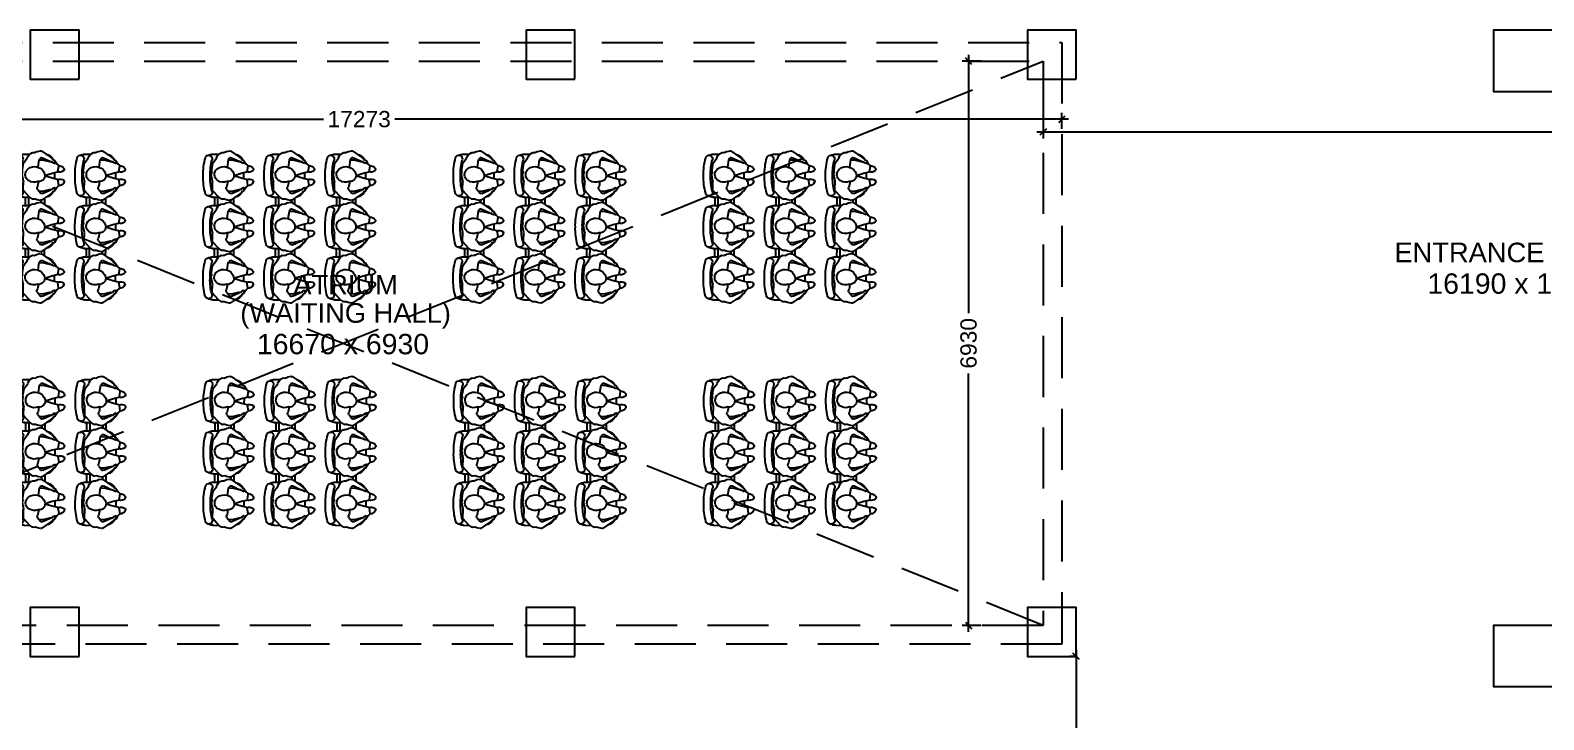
# Model space of a CAD drawing. Extents: x 6345096 to 6738923, y -6490958 to -6305885.
# Drawn here: x 6623067 to 6641668, y -6400568 to -6392100 of the extents above; entities that cross this region are included whole.
import ezdxf
from ezdxf.enums import TextEntityAlignment as Align

# ---------------------------------------------------------------- set-up
doc = ezdxf.new("R2010")
doc.units = 0
doc.header["$LTSCALE"] = 600
doc.header["$MEASUREMENT"] = 0
doc.header["$PDMODE"] = 35
doc.linetypes.add('HIDDEN2', pattern=[0.1875, 0.125, -0.0625])
doc.layers.get('0').update_dxf_attribs({"linetype": 'CONTINUOUS'})
doc.layers.get('Defpoints').update_dxf_attribs({"linetype": 'CONTINUOUS'})
for name, color, linetype in [('Duct', 8, 'CONTINUOUS'), ('furniture', 33, 'CONTINUOUS'), ('LA-column', 3, 'CONTINUOUS'), ('Room Dim', 1, 'CONTINUOUS'), ('TEXT', 6, 'CONTINUOUS'), ('Working Dim', 5, 'CONTINUOUS')]:
    doc.layers.add(name, color=color, linetype=linetype)
doc.styles.add('ari', font='arial.ttf')
doc.styles.add('ARIAL', font='arial.ttf')
doc.dimstyles.new('int. dim', dxfattribs={"dimtxt": 200, "dimasz": 80, "dimexe": 80, "dimexo": 0, "dimgap": 70, "dimtad": 0, "dimdec": 0, "dimzin": 12, "dimdsep": 46, "dimtxsty": 'ari', "dimblk": 'OBLIQUE', "dimcen": 2, "dimdle": 80, "dimclrd": 256, "dimclre": 256, "dimclrt": 6, "dimadec": 0, "dimazin": 0, "dimtfac": 1, "dimtdec": 0, "dimtix": 1, "dimtmove": 2, "dimatfit": 3, "dimfxl": 1, "dimtolj": 1, "dimtzin": 0, "dimlwd": -1, "dimlwe": -1, "dimarcsym": 0})

# ---------------------------------------------------------------- blocks, each defined once
blk = doc.blocks.new('A$C6F2C55AD')
at = {"layer": 'furniture', "color": 8}
for p, q in [((-172, 935), (-212, 928)), ((-50, 857), (-157, 931)), ((-383, 803), (-381, 703)), ((-379, 896), (-303, 896)), ((-309, 892), (-377, 818)), ((-274, 917), (-309, 892)), ((-236, 919), (-260, 921)), ((-212, 928), (-236, 919)), ((-209, 798), (-173, 844)), ((-148, 850), (-56, 808)), ((-56, 808), (-40, 802)), ((-25, 837), (-50, 857)), ((-19, 827), (-25, 837)), ((-7, 824), (-15, 825)), ((-8, 781), (4, 776)), ((-1, 787), (-5, 793)), ((5, 781), (-1, 787)), ((24, 785), (0, 820)), ((0, 792), (11, 789)), ((11, 789), (19, 779)), ((-381, 699), (-397, 621)), ((-397, 621), (-391, 593)), ((-391, 588), (-392, 559)), ((-392, 559), (-379, 478)), ((0, 593), (0, 669)), ((-375, 468), (-334, 417)), ((-200, 528), (-187, 436)), ((-187, 436), (-173, 418)), ((-157, 331), (-50, 405)), ((-148, 412), (-56, 454)), ((-56, 454), (-40, 459)), ((-50, 405), (-25, 425)), ((-40, 459), (-29, 462)), ((-25, 425), (-19, 435)), ((-15, 437), (-7, 438)), ((2, 482), (-10, 477)), ((-3, 469), (3, 477)), ((11, 473), (-3, 469)), ((0, 442), (24, 477)), ((4, 481), (2, 482)), ((3, 477), (4, 481)), ((19, 483), (11, 473)), ((-379, 265), (-303, 265)), ((-309, 261), (-377, 187)), ((-374, 366), (-301, 366)), ((-374, 265), (-303, 265)), ((-355, 366), (-355, 265)), ((-316, 366), (-316, 265)), ((-274, 286), (-309, 261)), ((-269, 348), (-244, 349)), ((-236, 288), (-260, 290)), ((-212, 297), (-236, 288)), ((-232, 346), (-216, 336)), ((-172, 304), (-212, 297)), ((-209, 167), (-173, 213)), ((-208, 333), (-172, 327)), ((-157, 331), (-157, 300)), ((-50, 226), (-157, 300)), ((-148, 219), (-56, 177)), ((-119, 356), (-119, 275)), ((-25, 206), (-50, 226)), ((-19, 196), (-25, 206)), ((-7, 193), (-15, 194)), ((24, 154), (0, 189)), ((-381, 68), (-397, -10)), ((-383, 172), (-381, 72)), ((-56, 177), (-40, 171)), ((-8, 151), (4, 145)), ((-1, 156), (-5, 162)), ((5, 150), (-1, 156)), ((0, 162), (11, 158)), ((0, -38), (0, 38)), ((11, 158), (19, 148)), ((-397, -10), (-391, -38)), ((-391, -43), (-392, -72)), ((-392, -72), (-379, -153)), ((-375, -163), (-334, -214)), ((-200, -103), (-187, -195)), ((-148, -219), (-56, -177)), ((-56, -177), (-40, -171)), ((-40, -171), (-29, -169)), ((2, -149), (-10, -154)), ((-3, -162), (3, -154)), ((11, -158), (-3, -162)), ((0, -189), (24, -154)), ((4, -150), (2, -149)), ((3, -154), (4, -150)), ((19, -148), (11, -158)), ((-379, -265), (-301, -265)), ((-379, -366), (-303, -366)), ((-309, -370), (-377, -444)), ((-374, -366), (-303, -366)), ((-355, -265), (-355, -366)), ((-316, -265), (-316, -366)), ((-274, -345), (-309, -370)), ((-269, -283), (-244, -282)), ((-236, -343), (-260, -341)), ((-212, -334), (-236, -343)), ((-232, -285), (-216, -295)), ((-172, -327), (-212, -334)), ((-208, -298), (-172, -304)), ((-187, -195), (-173, -213)), ((-157, -300), (-50, -226)), ((-157, -300), (-157, -331)), ((-50, -405), (-157, -331)), ((-119, -275), (-119, -356)), ((-50, -226), (-25, -206)), ((-25, -206), (-19, -196)), ((-15, -194), (-7, -193)), ((-383, -459), (-381, -559)), ((-209, -464), (-173, -418)), ((-148, -412), (-56, -454)), ((-56, -454), (-40, -459)), ((-25, -425), (-50, -405)), ((-19, -435), (-25, -425)), ((-7, -438), (-15, -437)), ((-8, -480), (4, -486)), ((-1, -475), (-5, -469)), ((5, -481), (-1, -475)), ((24, -477), (0, -442)), ((0, -469), (11, -473)), ((11, -473), (19, -483)), ((-381, -563), (-397, -641)), ((-397, -641), (-391, -668)), ((-391, -674), (-392, -703)), ((-392, -703), (-379, -784)), ((-200, -734), (-187, -826)), ((0, -669), (0, -593)), ((-379, -896), (-301, -896)), ((-375, -793), (-334, -844)), ((-269, -914), (-244, -913)), ((-232, -916), (-216, -926)), ((-208, -929), (-172, -935)), ((-187, -826), (-173, -844)), ((-157, -931), (-50, -857)), ((-148, -850), (-56, -808)), ((-56, -808), (-40, -802)), ((-50, -857), (-25, -837)), ((-40, -802), (-29, -800)), ((-25, -837), (-19, -827)), ((-15, -825), (-7, -824)), ((2, -780), (-10, -785)), ((-3, -793), (3, -785)), ((11, -789), (-3, -793)), ((0, -820), (24, -785)), ((4, -781), (2, -780)), ((3, -785), (4, -781)), ((19, -779), (11, -789))]:
    blk.add_line(p, q, dxfattribs=at)
for points in [[(-193, 818), (-141, 822), (-59, 802), (-42, 803)], [(-42, 459), (-59, 460), (-141, 440), (-187, 443)], [(-193, 188), (-141, 191), (-59, 171), (-42, 172)], [(-42, -172), (-59, -171), (-141, -191), (-187, -188)], [(-193, -443), (-141, -440), (-59, -460), (-42, -459)], [(-42, -803), (-59, -802), (-141, -822), (-187, -819)]]:
    blk.add_lwpolyline(points, dxfattribs=at)
for points in [[(24, 781), (52, 756, -0.259848), (54, 749), (43, 683, -0.302547), (37, 677), (-30, 662), (-92, 642), (-107, 628), (-92, 620), (-30, 600), (37, 585, -0.302547), (43, 578), (54, 513, -0.259848), (52, 506), (24, 481)], [(24, 150), (52, 125, -0.259848), (54, 118), (43, 52, -0.302547), (37, 46), (-30, 31), (-92, 11), (-107, -3), (-92, -11), (-30, -31), (37, -46, -0.302547), (43, -52), (54, -118, -0.259848), (52, -125), (24, -150)], [(24, -481), (52, -506, -0.259848), (54, -513), (43, -578, -0.302547), (37, -585), (-30, -600), (-92, -620), (-107, -633), (-92, -642), (-30, -662), (37, -677, -0.302547), (43, -683), (54, -749, -0.259848), (52, -756), (24, -781)]]:
    blk.add_lwpolyline(points, format="xyb", dxfattribs=at)
for points in [[(115, 689, 0.28165), (118, 712, 0.281432), (52, 756, -0.259848), (54, 749), (43, 683, -0.302547), (37, 677, 0.254294)], [(115, 58, 0.28165), (118, 81, 0.281432), (52, 125, -0.259848), (54, 118), (43, 52, -0.302547), (37, 46, 0.254294)], [(115, -573, 0.28165), (118, -550, 0.281432), (52, -506, -0.259848), (54, -513), (43, -578, -0.302547), (37, -585, 0.254294)]]:
    blk.add_lwpolyline(points, format="xyb", close=True, dxfattribs=at)
for centre, radius, start, end in [((-168, 914), 20.7, 55.2478, 99.1519), ((236, 652), 733, 164.361, 181.6247), ((-429, 838), 43.2, 344.361, 164.361), ((-374, 771), 125, 90, 118.9699), ((236, 652), 647, 164.361, 181.8419), ((-362, 803), 20.7, 137.3161, 180.8191), ((-262, 900), 20.7, 84.2936, 126.1379), ((-193, 785), 20.7, 142.3991, 201.4261), ((-409, 700), 211, 1.1807, 21.4261), ((-157, 832), 20.7, 65.5125, 142.3991), ((-125, 771), 125, 25.4407, 79.8153), ((-37, 793), 10.2, 45.435, 108.1784), ((-5, 806), 24.7, 193.9888, 263.5389), ((-15, 829), 4.56, 211.6328, 266.4385), ((-8, 814), 9.9, 34.2468, 86.4385), ((-3, 788), 5.09, 52.4637, 108.4149), ((0, 781), 6.05, 308.4181, 329.2946), ((3, 779), 2.67, 329.2946, 45.0334), ((21, 780), 2.15, 218.553, 288.5809), ((20, 783), 4.98, 288.5809, 18.6143), ((236, 610), 733, 178.3753, 195.639), ((236, 610), 647, 178.1581, 195.639), ((-411, 589), 20.7, 357.1355, 11.8973), ((-402, 703), 20.7, 348.8982, 0.8191), ((-269, 619), 89.1, 123.3122, 231.3111), ((-250, 591), 122, 67.1497, 123.3122), ((-240, 645), 124, 285.5429, 343.9718), ((-192, 631), 73.9, 343.9718, 98.0509), ((62, 513), 75.9, 47.3296, 108.8978), ((98, 552), 22.8, 344.3632, 47.2828), ((-429, 424), 43.2, 195.639, 15.639), ((-374, 491), 125, 241.0301, 270), ((-358, 481), 20.7, 189.3001, 218.6806), ((-238, 442), 99.4, 194.4561, 251.4627), ((-242, 652), 131, 231.3111, 285.5429), ((-157, 430), 20.7, 217.6009, 294.4875), ((-125, 491), 125, 280.1847, 334.5593), ((-7, 453), 24.1, 96.9092, 158.3871), ((-15, 432), 4.56, 93.5615, 148.3672), ((-8, 447), 9.9, 273.5615, 325.7532), ((21, 481), 2.15, 71.4191, 141.447), ((20, 479), 4.98, 341.3857, 71.4191), ((49, 588), 82.7, 271.2733, 329.4641), ((236, 21), 733, 164.361, 181.6247), ((-429, 207), 43.2, 344.361, 164.361), ((-374, 140), 125, 90, 118.9699), ((236, 21), 647, 164.361, 181.8419), ((-362, 173), 20.7, 137.3161, 180.8191), ((-262, 270), 20.7, 84.2936, 126.1379), ((-243, 329), 20.7, 58.0246, 92.8591), ((-205, 354), 20.7, 238.0246, 260.8481), ((-157, 201), 20.7, 65.5125, 142.3991), ((-168, 348), 20.7, 260.8481, 304.7522), ((-168, 283), 20.7, 55.2478, 99.1519), ((-125, 140), 125, 25.4407, 79.8153), ((-15, 198), 4.56, 211.6328, 266.4385), ((-8, 184), 9.9, 34.2468, 86.4385), ((236, -21), 733, 178.3753, 195.639), ((236, -21), 647, 178.1581, 195.639), ((-402, 72), 20.7, 348.8982, 0.8191), ((-269, -12), 89.1, 123.3122, 231.3111), ((-250, -40), 122, 67.1497, 123.3122), ((-193, 154), 20.7, 142.3991, 201.4261), ((-409, 69), 211, 1.1807, 21.4261), ((-192, 0), 73.9, 343.9718, 98.0509), ((-37, 162), 10.2, 45.435, 108.1784), ((-5, 175), 24.7, 193.9888, 263.5389), ((-3, 157), 5.09, 52.4637, 108.4149), ((0, 150), 6.05, 308.4181, 329.2946), ((3, 148), 2.67, 329.2946, 45.0334), ((21, 149), 2.15, 218.553, 288.5809), ((20, 152), 4.98, 288.5809, 18.6143), ((-411, -42), 20.7, 357.1355, 11.8973), ((-358, -150), 20.7, 189.3001, 218.6806), ((-242, 21), 131, 231.3111, 285.5429), ((-240, 14), 124, 285.5429, 343.9718), ((-7, -178), 24.1, 96.9092, 158.3871), ((21, -149), 2.15, 71.4191, 141.447), ((20, -152), 4.98, 341.3857, 71.4191), ((62, -118), 75.9, 47.3296, 108.8978), ((49, -43), 82.7, 271.2733, 329.4641), ((98, -79), 22.8, 344.3632, 47.2828), ((-429, -207), 43.2, 195.639, 15.639), ((-374, -140), 125, 241.0301, 270), ((-374, -491), 125, 90, 118.9699), ((-238, -189), 99.4, 194.4561, 251.4627), ((-262, -361), 20.7, 84.2936, 126.1379), ((-243, -302), 20.7, 58.0246, 92.8591), ((-205, -277), 20.7, 238.0246, 260.8481), ((-157, -201), 20.7, 217.6009, 294.4875), ((-168, -283), 20.7, 260.8481, 304.7522), ((-168, -348), 20.7, 55.2478, 99.1519), ((-125, -140), 125, 280.1847, 334.5593), ((-125, -491), 125, 25.4407, 79.8153), ((-15, -198), 4.56, 93.5615, 148.3672), ((-8, -184), 9.9, 273.5615, 325.7532), ((236, -610), 733, 164.361, 181.6247), ((-429, -424), 43.2, 344.361, 164.361), ((236, -610), 647, 164.361, 181.8419), ((-362, -458), 20.7, 137.3161, 180.8191), ((-250, -671), 122, 67.1497, 123.3122), ((-193, -477), 20.7, 142.3991, 201.4261), ((-409, -562), 211, 1.1807, 21.4261), ((-192, -631), 73.9, 343.9718, 98.0509), ((-157, -430), 20.7, 65.5125, 142.3991), ((-37, -469), 10.2, 45.435, 108.1784), ((-5, -456), 24.7, 193.9888, 263.5389), ((-15, -432), 4.56, 211.6328, 266.4385), ((-8, -447), 9.9, 34.2468, 86.4385), ((-3, -473), 5.09, 52.4637, 108.4149), ((0, -481), 6.05, 308.4181, 329.2946), ((3, -483), 2.67, 329.2946, 45.0334), ((21, -481), 2.15, 218.553, 288.5809), ((20, -479), 4.98, 288.5809, 18.6143), ((236, -652), 733, 178.3753, 195.639), ((236, -652), 647, 178.1581, 195.639), ((-411, -673), 20.7, 357.1355, 11.8973), ((-402, -559), 20.7, 348.8982, 0.8191), ((-269, -643), 89.1, 123.3122, 231.3111), ((-242, -610), 131, 231.3111, 285.5429), ((-240, -617), 124, 285.5429, 343.9718), ((62, -749), 75.9, 47.3296, 108.8978), ((49, -674), 82.7, 271.2733, 329.4641), ((98, -710), 22.8, 344.3632, 47.2828), ((-429, -838), 43.2, 195.639, 15.639), ((-374, -771), 125, 241.0301, 270), ((-358, -781), 20.7, 189.3001, 218.6806), ((-238, -820), 99.4, 194.4561, 251.4627), ((-243, -933), 20.7, 58.0246, 92.8591), ((-205, -908), 20.7, 238.0246, 260.8481), ((-157, -832), 20.7, 217.6009, 294.4875), ((-125, -771), 125, 280.1847, 334.5593), ((-7, -809), 24.1, 96.9092, 158.3871), ((-15, -829), 4.56, 93.5615, 148.3672), ((-8, -814), 9.9, 273.5615, 325.7532), ((21, -780), 2.15, 71.4191, 141.447), ((20, -783), 4.98, 341.3857, 71.4191), ((-168, -914), 20.7, 260.8481, 304.7522)]:
    blk.add_arc(centre, radius, start, end, dxfattribs=at)
blk = doc.blocks.new('_Oblique')
at = {"color": 0, "linetype": 'ByBlock', "lineweight": -2}
blk.add_line((-0.5, -0.5), (0.5, 0.5), dxfattribs=at)
blk = doc.blocks.new('*D2001')
at = {"layer": 'Defpoints', "color": 0, "transparency": 16777216}
for p in [(6634600, -6392480), (6634753, -6392480, 3), (6634753, -6399410, 3)]:
    blk.add_point(p, dxfattribs=at)
at = {"layer": 'Working Dim', "transparency": 16777216}
for p, q in [((6634600, -6392400), (6634600, -6395576)), ((6634753, -6392480), (6634520, -6392480)), ((6634600, -6399490), (6634600, -6396314)), ((6634753, -6399410), (6634520, -6399410))]:
    blk.add_line(p, q, dxfattribs=at)
at = {"layer": 'Working Dim', "transparency": 16777216, "xscale": 80, "yscale": 80, "zscale": 80}
for p, rotation in [((6634600, -6392480), 90), ((6634600, -6399410), 270)]:
    blk.add_blockref('_Oblique', p, dxfattribs=dict(at, rotation=rotation))
at = {"layer": 'Working Dim', "color": 6, "transparency": 16777216, "insert": (6634600, -6395945), "char_height": 200, "attachment_point": 5, "rotation": 90, "style": 'ari'}
blk.add_mtext('\\A1;6930', dxfattribs=at)
blk = doc.blocks.new('*D2002')
at = {"layer": 'Defpoints', "color": 0, "transparency": 16777216}
for p in [(6635747, -6393192), (6618473, -6393310), (6635747, -6393310, 3)]:
    blk.add_point(p, dxfattribs=at)
at = {"layer": 'Working Dim', "transparency": 16777216}
for p, q in [((6618393, -6393192), (6626673, -6393192)), ((6618473, -6393310), (6618473, -6393112)), ((6635827, -6393192), (6627547, -6393192)), ((6635747, -6393310), (6635747, -6393112))]:
    blk.add_line(p, q, dxfattribs=at)
at = {"layer": 'Working Dim', "transparency": 16777216, "xscale": 80, "yscale": 80, "zscale": 80, "rotation": 180}
blk.add_blockref('_Oblique', (6618473, -6393192), dxfattribs=at)
at = {"layer": 'Working Dim', "transparency": 16777216, "xscale": 80, "yscale": 80, "zscale": 80}
blk.add_blockref('_Oblique', (6635747, -6393192), dxfattribs=at)
at = {"layer": 'Working Dim', "color": 6, "transparency": 16777216, "insert": (6627110, -6393192), "char_height": 200, "attachment_point": 5, "style": 'ari'}
blk.add_mtext('\\A1;17273', dxfattribs=at)
blk = doc.blocks.new('*D2103')
at = {"layer": 'Defpoints', "color": 0, "transparency": 16777216}
for p in [(6635517, -6392700, 2), (6651710, -6393167), (6651710, -6393349)]:
    blk.add_point(p, dxfattribs=at)
at = {"layer": 'Working Dim', "transparency": 16777216}
for p, q in [((6635517, -6392700), (6635517, -6393429)), ((6651710, -6393167), (6651710, -6393429)), ((6635437, -6393349), (6643176, -6393349)), ((6651790, -6393349), (6644050, -6393349))]:
    blk.add_line(p, q, dxfattribs=at)
at = {"layer": 'Working Dim', "transparency": 16777216, "xscale": 80, "yscale": 80, "zscale": 80, "rotation": 180}
blk.add_blockref('_Oblique', (6635517, -6393349), dxfattribs=at)
at = {"layer": 'Working Dim', "transparency": 16777216, "xscale": 80, "yscale": 80, "zscale": 80}
blk.add_blockref('_Oblique', (6651710, -6393349), dxfattribs=at)
at = {"layer": 'Working Dim', "color": 6, "transparency": 16777216, "insert": (6643613, -6393349), "char_height": 200, "attachment_point": 5, "style": 'ari'}
blk.add_mtext('\\A1;16193', dxfattribs=at)
blk = doc.blocks.new('*D2593')
at = {"layer": 'Defpoints', "color": 0, "transparency": 16777216}
for p in [(6635922, -6399790, 1), (6635922, -6399790), (6635922, -6402720, 3)]:
    blk.add_point(p, dxfattribs=at)
at = {"layer": 'Working Dim', "transparency": 16777216}
for p, q in [((6635922, -6399710), (6635922, -6400885)), ((6635922, -6399790), (6635842, -6399790)), ((6635922, -6402800), (6635922, -6401625)), ((6635922, -6402720), (6635842, -6402720))]:
    blk.add_line(p, q, dxfattribs=at)
at = {"layer": 'Working Dim', "transparency": 16777216, "xscale": 80, "yscale": 80, "zscale": 80}
for p, rotation in [((6635922, -6399790), 90), ((6635922, -6402720), 270)]:
    blk.add_blockref('_Oblique', p, dxfattribs=dict(at, rotation=rotation))
at = {"layer": 'Working Dim', "color": 6, "transparency": 16777216, "insert": (6635922, -6401255), "char_height": 200, "attachment_point": 5, "rotation": 90, "style": 'ari'}
blk.add_mtext('\\A1;2930', dxfattribs=at)

msp = doc.modelspace()

# ---------------------------------------------------------------- linework, layer by layer
at = {"layer": 'Duct', "color": 8, "linetype": 'HIDDEN2', "ltscale": 10}
for p, q in [((6618298.263, -6399409.687, 2.702), (6635516.764, -6392479.735, 3.458)), ((6635516.764, -6399409.687, 2.702), (6618298.263, -6392479.735, 3.458))]:
    msp.add_line(p, q, dxfattribs=at)
at = {"layer": 'Duct', "linetype": 'HIDDEN2', "ltscale": 10, "elevation": 3.458}
for points in [[(6618843.353, -6392249.758), (6635746.764, -6392249.735), (6635746.764, -6399639.735), (6618843.353, -6399639.688)], [(6618843.353, -6392479.758), (6635516.764, -6392479.735), (6635516.764, -6399409.735), (6618843.353, -6399409.688)]]:
    msp.add_lwpolyline(points, dxfattribs=at)
at = {"layer": 'LA-column', "color": 2}
for points, elevation in [([(6623667.354, -6392699.676), (6623667.354, -6392099.676), (6623067.354, -6392099.676), (6623067.354, -6392699.676)], 2.39), ([(6629760.354, -6392699.676), (6629760.354, -6392099.676), (6629160.354, -6392099.676), (6629160.354, -6392699.676)], 2.39), ([(6635921.855, -6392699.676), (6635921.855, -6392099.676), (6635321.855, -6392099.676), (6635321.855, -6392699.676)], 2.39), ([(6641799.359, -6392849.676), (6641799.359, -6392099.676), (6641049.359, -6392099.676), (6641049.359, -6392849.676)], 2.39), ([(6623667.354, -6399789.676), (6623667.354, -6399189.676), (6623067.354, -6399189.676), (6623067.354, -6399789.676)], 0.34), ([(6629760.354, -6399789.676), (6629760.354, -6399189.676), (6629160.354, -6399189.676), (6629160.354, -6399789.676)], -3.76), ([(6635921.855, -6399789.676), (6635921.855, -6399189.676), (6635321.855, -6399189.676), (6635321.855, -6399789.676)], 1.031), ([(6641799.359, -6400159.676), (6641799.359, -6399409.676), (6641049.359, -6399409.676), (6641049.359, -6400159.676)], 0.34)]:
    msp.add_lwpolyline(points, close=True, dxfattribs=dict(at, elevation=elevation))

# ---------------------------------------------------------------- block references
at = {"layer": 'furniture', "ltscale": 0.75, "xscale": -1, "rotation": 179.9077851492898}
for p in [(6623363.475, -6394516.117, -3.073), (6624113.475, -6394516.117, -3.073), (6625688.319, -6394516.117, -3.073), (6626438.319, -6394516.117, -3.073), (6627188.319, -6394516.117, -3.073), (6628763.163, -6394516.117, -3.073), (6629513.163, -6394516.117, -3.073), (6630263.163, -6394516.117, -3.073), (6631838.006, -6394516.117, -3.073), (6632588.006, -6394516.117, -3.073), (6633338.006, -6394516.117, -3.073), (6623368.333, -6397285.064, -3.073), (6624118.333, -6397285.064, -3.073), (6625693.177, -6397285.064, -3.073), (6626443.177, -6397285.064, -3.073), (6627193.177, -6397285.064, -3.073), (6628768.02, -6397285.064, -3.073), (6629518.02, -6397285.064, -3.073), (6630268.02, -6397285.064, -3.073), (6631842.864, -6397285.064, -3.073), (6632592.864, -6397285.064, -3.073), (6633342.864, -6397285.064, -3.073)]:
    msp.add_blockref('A$C6F2C55AD', p, dxfattribs=at)

# ---------------------------------------------------------------- texts
at = {"layer": 'Room Dim', "color": 1, "style": 'ari'}
for s, p in [('16190 x 13350', (6641393.829, -6395335.72, -1.702)), ('16670 x 6930', (6626910.849, -6396079.016, 1.377))]:
    msp.add_text(s, height=250, rotation=0.0000156, dxfattribs=at).set_placement(p, align=Align.CENTER)
at = {"layer": 'TEXT', "color": 7, "style": 'ARIAL'}
for s, p in [('ENTRANCE FOYER ', (6641425.622, -6394948.384, -1.702)), ('ATRIUM', (6626942.642, -6395343.805, 1.377)), ('(WAITING HALL)', (6626942.642, -6395691.68, 1.377))]:
    msp.add_text(s, height=240, dxfattribs=at).set_placement(p, align=Align.CENTER)

# ---------------------------------------------------------------- dimensions: what is measured, and where the dimension line sits
at = {"layer": 'Working Dim', "color": 6}
dim = msp.add_linear_dim(base=(6634600.384, -6392479.736), p1=(6634752.81, -6399409.733, 3.458), p2=(6634752.8, -6392479.736, 3.458), angle=90, dimstyle='int. dim', override={"dimtxt": 200, "dimarcsym": 1}, dxfattribs=at)
dim.commit()
dim.dimension.update_dxf_attribs({"geometry": '*D2001', "text_midpoint": (6634600.384, -6395944.735)})
for base, p1, p2, picture, middle in [((6651709.58, -6393348.547), (6635516.764, -6392699.676, 2.39), (6651709.58, -6393167.089), '*D2103', (6643613.172, -6393348.547)), ((6635746.764, -6393192.302), (6618473.353, -6393309.896), (6635746.764, -6393309.896, 3.458), '*D2002', (6627110.059, -6393192.302))]:
    dim = msp.add_linear_dim(base=base, p1=p1, p2=p2, dimstyle='int. dim', override={"dimtxt": 200, "dimarcsym": 1}, dxfattribs=at)
    dim.commit()
    dim.dimension.update_dxf_attribs({"geometry": picture, "text_midpoint": middle})
at = {"layer": 'Working Dim'}
dim = msp.add_linear_dim(base=(6635921.855, -6399789.676), p1=(6635921.855, -6402719.729, 3.421), p2=(6635921.855, -6399789.676, 1.031), angle=90, dimstyle='int. dim', dxfattribs=at)
dim.commit()
dim.dimension.update_dxf_attribs({"geometry": '*D2593', "text_midpoint": (6635921.855, -6401254.703)})

doc.saveas('drawing.dxf')
